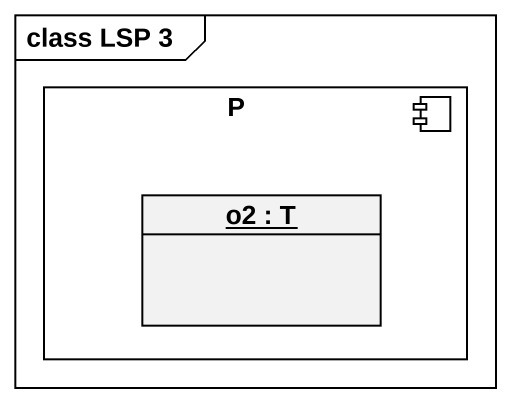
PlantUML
@startuml
mainframe class LSP 3
hide circle
hide empty members
component P {
  object "o2 : T" as o2
}
@enduml
